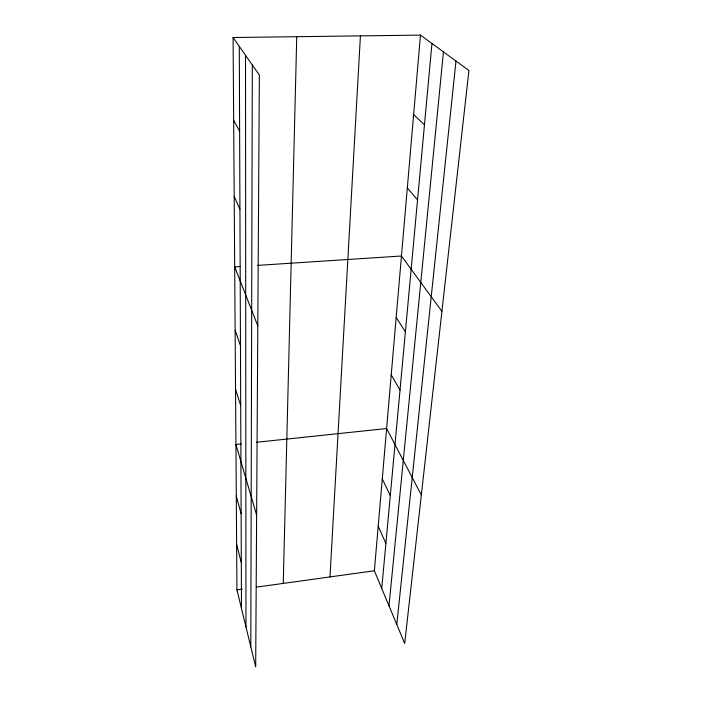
<?xml version="1.0" encoding="UTF-8"?>
<svg xmlns="http://www.w3.org/2000/svg" width="702" height="702" viewBox="0 0 702 702"><rect width="100%" height="100%" fill="white"/><g stroke="black" fill="none" stroke-linecap="round" stroke-linejoin="round"><path stroke-width="1.05" d="M250.798 646.779L252.316 64.979M283.266 583.415L296.744 36.697M329.975 576.93L360.424 35.872M420.472 35.1L468.918 70.507L404.685 643.488L374.368 570.761L420.472 35.1L233.082 37.522L236.943 589.847L255.686 666.9L259.363 75.035L233.082 37.522M381.739 588.443L431.958 43.498M388.987 605.844L443.445 51.887M396.779 624.543L455.984 61.056M236.943 589.847L242.322 589.101M256.327 587.153L374.368 570.761M241.339 443.883L235.925 444.454L256.634 515.128M256.502 442.278L386.609 428.527L421.332 494.971M240.119 266.523L234.687 266.874L257.801 325.912M257.494 265.391L401.456 256.002L441.918 311.355M413.636 114.54L424.464 124.859M407.318 187.96L417.55 199.877M396.165 317.453L405.387 331.809M391.233 374.833L400.017 390.11M233.661 120.261L239.619 131.204M382.274 478.887L390.294 495.577M234.196 196.463L239.926 209.135M378.202 526.21L385.881 543.445M235.126 330.282L240.461 345.542M235.539 389.329L240.698 405.554M236.284 496.033L241.119 513.724M236.618 544.401L241.304 562.644M239.294 46.376L241.488 608.537M245.507 55.256L245.972 626.956"/></g></svg>
